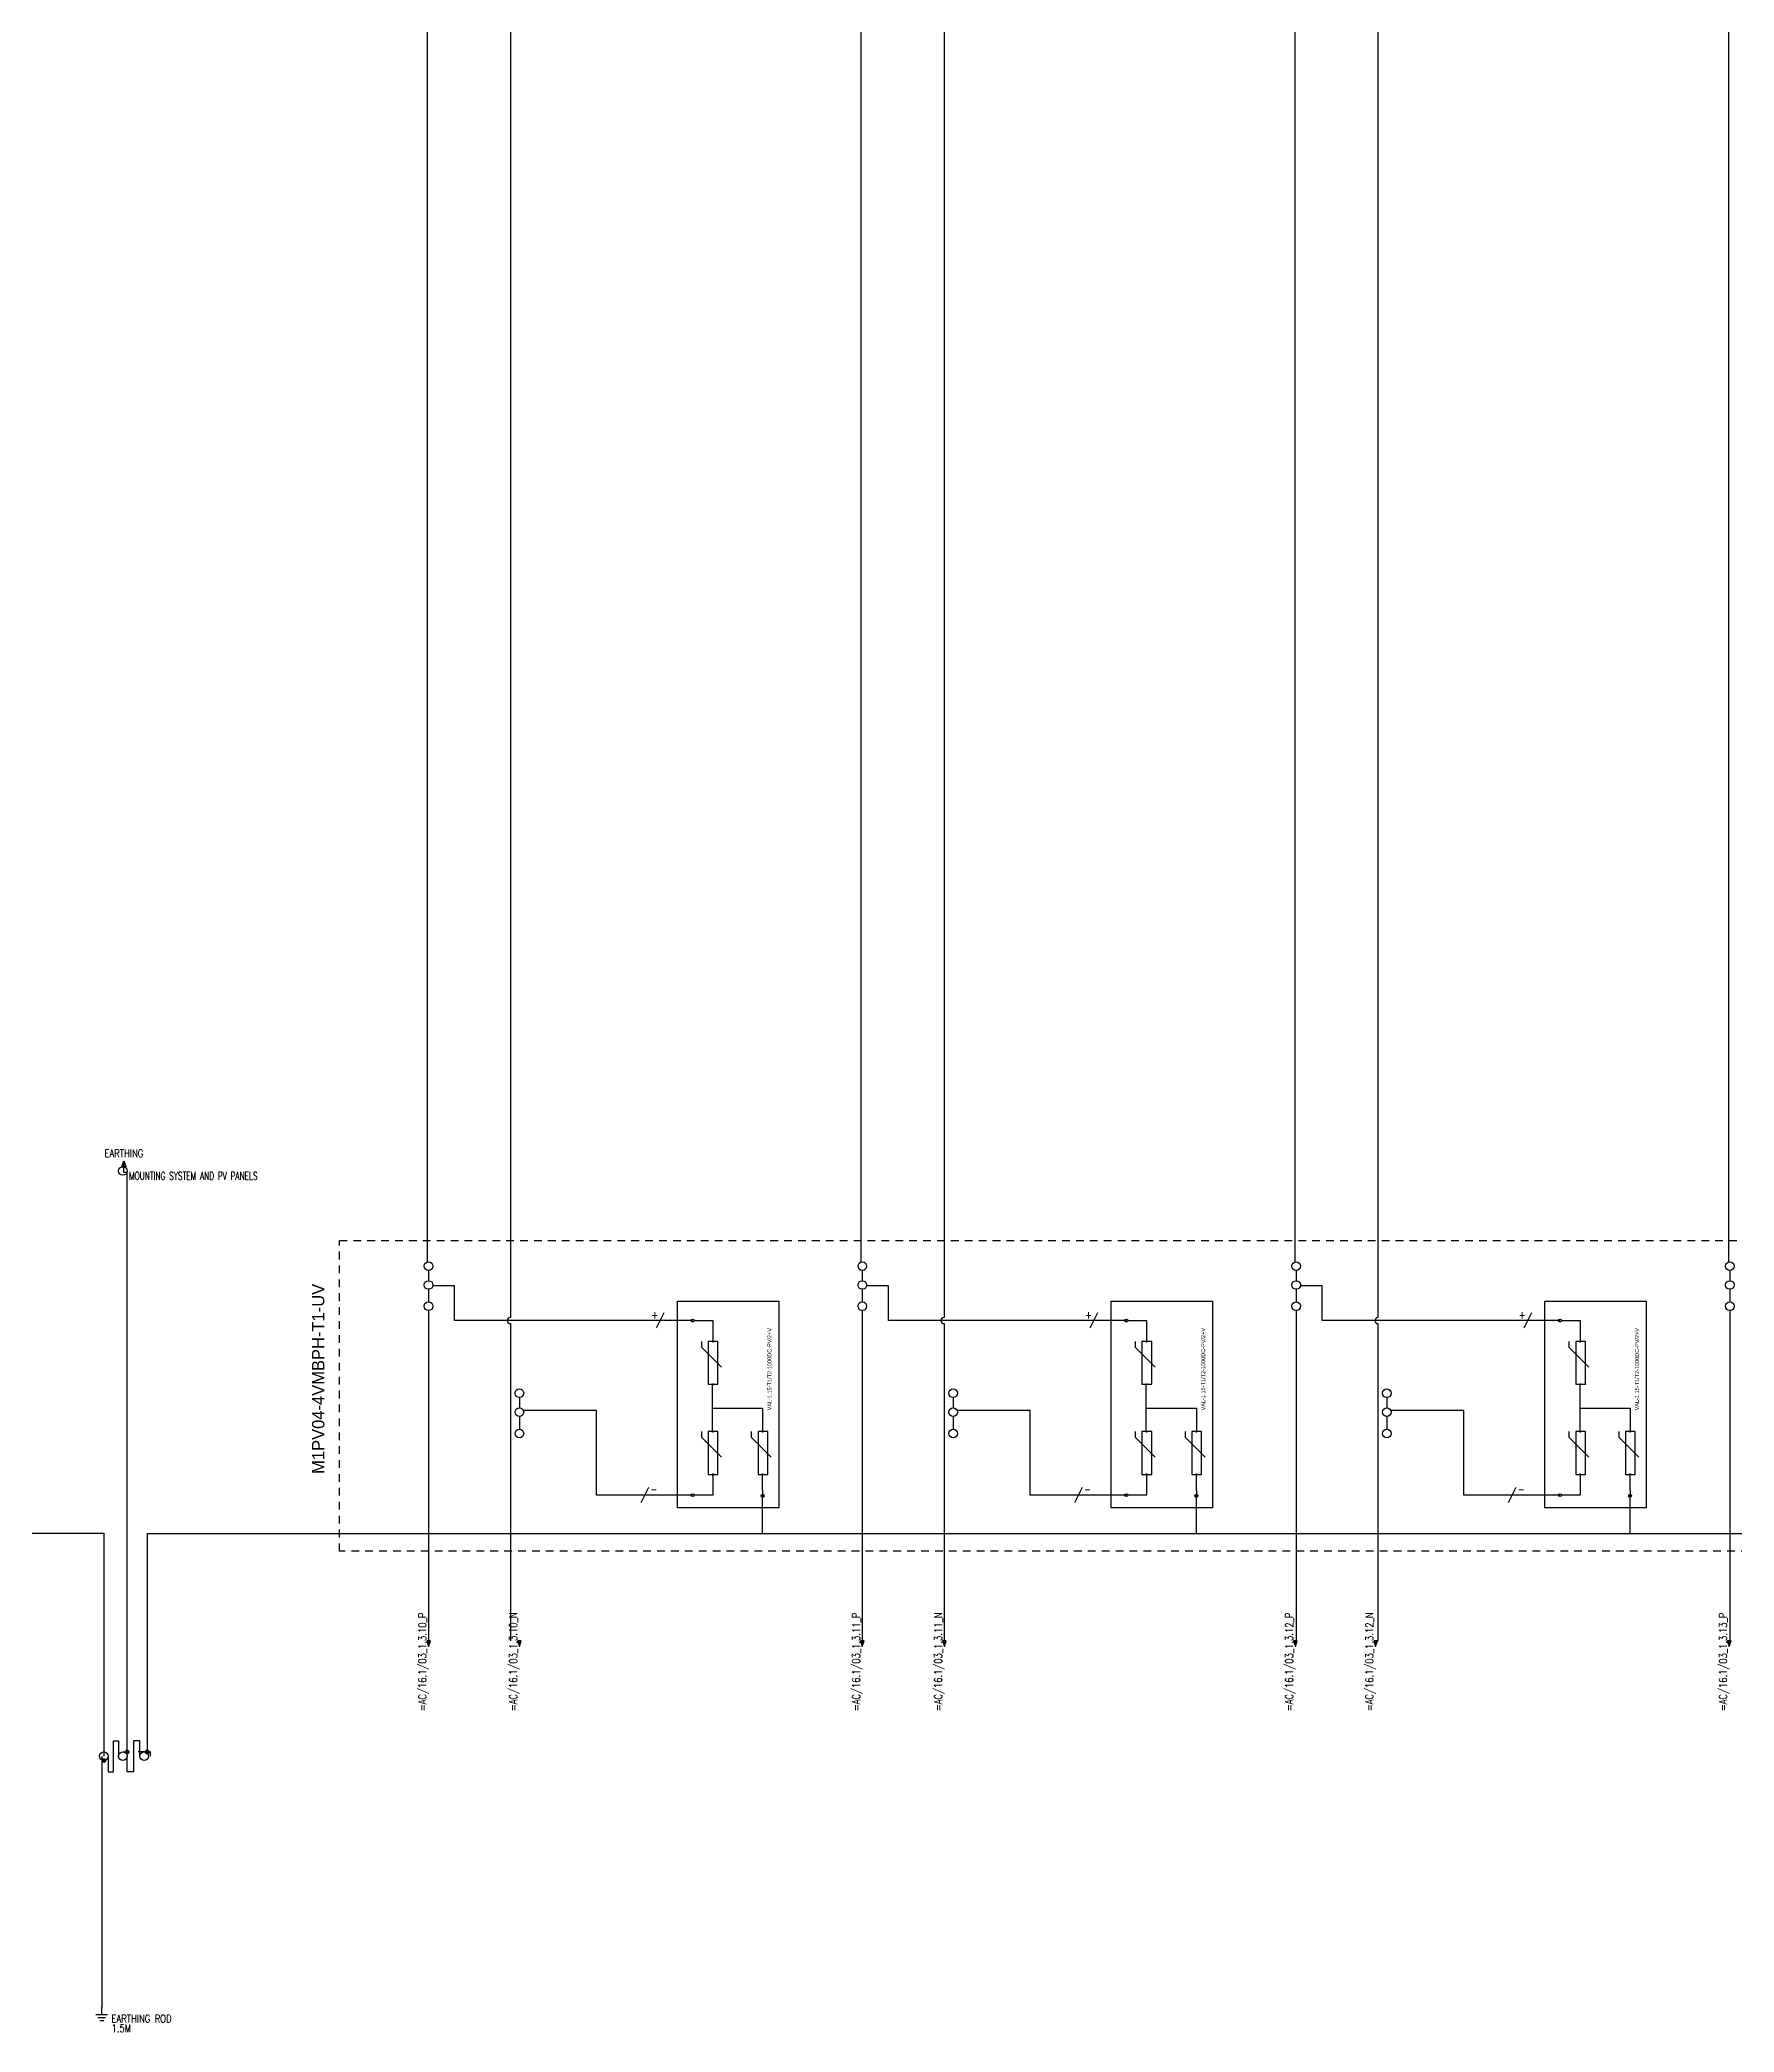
# Model space of a CAD drawing. Header units: inches. Extents: x 3 to 161, y -3 to 114.
# Drawn here: x 81.89 to 109.32, y 21.16 to 53.4 of the extents above; entities that cross this region are included whole.
import ezdxf
from ezdxf.enums import TextEntityAlignment as Align

# ---------------------------------------------------------------- set-up
doc = ezdxf.new("R2010")
doc.units = ezdxf.units.IN
doc.header["$MEASUREMENT"] = 0
doc.linetypes.add('HIDDEN2', pattern=[0.1875, 0.125, -0.0625])
for name, color, linetype in [('DESC', 1, 'Continuous'), ('GRY_20AWG', 9, 'Continuous'), ('LOCBOX', 92, 'HIDDEN2'), ('MISC', 2, 'Continuous'), ('RED_12AWG', 1, 'Continuous'), ('SYMS', 7, 'Continuous'), ('TAGS', 51, 'Continuous'), ('WHT_12AWG', 7, 'Continuous'), ('WIREREF', 61, 'Continuous')]:
    doc.layers.add(name, color=color, linetype=linetype)
doc.styles.add('WD', font='romans.shx')
doc.styles.add('WD_IEC', font='isocp2.shx', dxfattribs={"width": 0.9, "height": 4})

# ---------------------------------------------------------------- blocks, each defined once
blk = doc.blocks.new('HA1S4')
for points in [[(0, 0), (-0.031, 0), (0, -0.094), (0.031, 0), (0, 0)], [(0.016, -0.011), (-0.016, -0.011), (0, -0.058), (0.016, -0.011)]]:
    blk.add_lwpolyline(points)
at = {"style": 'WD', "flags": 1}
for tag, p in [('X2TERM01', (0, 0)), ('SIGCODE', (0.035, -0.083))]:
    blk.add_attdef(tag, p, '', height=0.01, dxfattribs=at)
at = {"style": 'WD', "width": 0.7}
for tag, p in [('XREF', (0.088, -0.062)), ('DESC1', (0.088, 0.113))]:
    blk.add_attdef(tag, p, '', height=0.125, dxfattribs=at)
at = {"style": 'WD', "width": 0.8, "flags": 8}
blk.add_attdef('WIRENO', text='', height=0.125, dxfattribs=at).set_placement((0, -0.259), align=Align.CENTER)
blk = doc.blocks.new('VT0_02')
blk.add_circle((0, 0), 0.0699)
at = {"style": 'WD', "flags": 1}
for tag, p in [('X4TERM01', (-0.07, 0)), ('X2TERM01', (0, 0.07)), ('X1TERM01', (0.07, 0)), ('X8TERM01', (0, -0.07))]:
    blk.add_attdef(tag, p, '', height=0.01, dxfattribs=at)
blk = doc.blocks.new('WDDOT')
for radius in [0.03, 0.0187, 0.00929]:
    blk.add_circle((0, 0), radius)
blk = doc.blocks.new('HA1S2')
for points in [[(0, 0), (-0.031, 0), (0, 0.094), (0.031, 0), (0, 0)], [(-0.016, 0.011), (0.016, 0.011), (0, 0.058), (-0.016, 0.011)]]:
    blk.add_lwpolyline(points)
at = {"style": 'WD', "width": 0.8, "flags": 8}
blk.add_attdef('WIRENO', text='', height=0.125, dxfattribs=at).set_placement((0, 0.153), align=Align.CENTER)
at = {"style": 'WD', "flags": 1}
for tag, p in [('X8TERM01', (0, 0)), ('SIGCODE', (0.026, 0.066))]:
    blk.add_attdef(tag, p, '', height=0.01, dxfattribs=at)
at = {"style": 'WD', "width": 0.7}
for tag, p in [('XREF', (0.084, -0.036)), ('DESC1', (0.084, -0.211))]:
    blk.add_attdef(tag, p, '', height=0.125, dxfattribs=at)
blk = doc.blocks.new('VGND2')
for p, q in [((0, -0.125), (0, 0)), ((0.09375, -0.125), (-0.09375, -0.125)), ((-0.0625, -0.171875), (0.0625, -0.171875)), ((-0.03125, -0.21875), (0.03125, -0.21875))]:
    blk.add_line(p, q)
at = {"style": 'WD', "flags": 1}
for tag in ['ASSYCODE', 'X2TERM01', 'CAT', 'FAMILY', 'MFG']:
    blk.add_attdef(tag, (0, 0), '', height=0.01, dxfattribs=at)
at = {"style": 'WD', "width": 0.8}
for tag, p in [('INST', (0.15625, 0.125)), ('LOC', (0.15625, -0.03125)), ('TAG1', (0.15625, -0.1875)), ('DESC1', (0.15625, -0.34375)), ('DESC2', (0.15625, -0.5))]:
    blk.add_attdef(tag, text='', height=0.125, dxfattribs=at).set_placement(p, align=Align.MIDDLE_LEFT)
blk = doc.blocks.new('HT0_02')
blk.add_circle((0, 0), 0.0699)
at = {"style": 'WD', "flags": 1}
for tag, p in [('X4TERM01', (-0.07, 0)), ('X2TERM01', (0, 0.07)), ('X1TERM01', (0.07, 0)), ('X8TERM01', (0, -0.07))]:
    blk.add_attdef(tag, p, '', height=0.01, dxfattribs=at)
blk = doc.blocks.new('HGND4')
for p, q in [((0, 0), (10, 0)), ((10, -3.8), (10, 3.8)), ((11.2, -2.5), (11.2, 2.5)), ((12.5, -1.2), (12.5, 1.2))]:
    blk.add_line(p, q)
blk.add_circle((10, 0), 5)
at = {"style": 'WD_IEC'}
for tag, p in [('TAG1', (2.5, 4.6)), ('INST', (2.5, 11.6)), ('LOC', (2.5, 8.1))]:
    blk.add_attdef(tag, text='', height=2.5, dxfattribs=at).set_placement(p, align=Align.RIGHT)
at = {"style": 'WD_IEC', "flags": 1}
blk.add_attdef('X4TERM01', (0, 0), '', height=0.32, dxfattribs=at)
blk = doc.blocks.new('VT0_05')
blk.add_lwpolyline([(0.08, -0.06), (0, 0.08), (-0.08, -0.06)], close=True)
at = {"style": 'WD', "flags": 1}
for tag, p in [('X4TERM01', (-0.05, 0)), ('X2TERM01', (0, 0.08)), ('X1TERM01', (0.05, 0)), ('X8TERM01', (0, -0.06))]:
    blk.add_attdef(tag, p, '', height=0.01, dxfattribs=at)
blk = doc.blocks.new('Lightening Surge Arrestor')
at = {"color": 5}
for p, q in [((0.502, 2.919), (0.502, 2.827)), ((0.502, 2.827), (0.826, 2.503)), ((0.502, 1.459), (0.502, 1.367)), ((0.502, 1.367), (0.826, 1.043)), ((1.308, 1.459), (1.308, 1.367)), ((1.308, 1.367), (1.632, 1.043))]:
    blk.add_line(p, q, dxfattribs=at)
for points in [[(0.112, 3.569), (1.754, 3.569), (1.754, 0.222), (0.112, 0.222)], [(0.768, 2.919), (0.611, 2.919), (0.611, 2.225), (0.768, 2.225)], [(0.768, 1.459), (0.611, 1.459), (0.611, 0.765), (0.768, 0.765)], [(1.574, 1.459), (1.417, 1.459), (1.417, 0.765), (1.574, 0.765)]]:
    blk.add_lwpolyline(points, close=True, dxfattribs=at)
at = {"layer": 'GRY_20AWG'}
blk.add_line((1.492, 0.502), (1.492, 0.468), dxfattribs=at)
at = {"layer": 'RED_12AWG'}
for p, q in [((0.382, 3.255), (0.686, 3.255)), ((0.686, 3.255), (0.686, 2.926)), ((0.69, 2.919), (0.684, 2.919)), ((0.681, 1.459), (0.681, 2.226)), ((0.681, 1.835), (1.492, 1.835)), ((1.492, 1.835), (1.492, 1.466)), ((0.69, 1.459), (0.681, 1.459)), ((0.69, 0.435), (0.69, 0.766)), ((1.492, 0.502), (1.492, 0.757)), ((0.381, 0.435), (0.69, 0.435))]:
    blk.add_line(p, q, dxfattribs=at)
at = {"layer": 'SYMS'}
for name, p, xscale, yscale, zscale in [('HT0_02', (0.358, 3.255), 0.3314421991292846, 0.3314421991292846, 0.3314421991292846), ('VT0_05', (0.686, 2.918), 0.1052161047490845, 0.1052161047490845, 0.1052161047490845), ('VT0_05', (0.686, 1.458), 0.1052161047490845, 0.1052161047490845, 0.1052161047490845), ('HT0_02', (0.69, 1.459), 0.01504368401050088, 0.01504368401050088, 0.01504368401050088), ('VT0_05', (1.492, 1.458), 0.1052161047490845, 0.1052161047490845, 0.1052161047490845), ('HT0_02', (0.358, 0.429), 0.3314421991292846, 0.3314421991292846, 0.3314421991292846)]:
    blk.add_blockref(name, p, dxfattribs=dict(at, xscale=xscale, yscale=yscale, zscale=zscale))
at = {"layer": 'SYMS', "xscale": -0.1052161047490845, "yscale": 0.1052161047490845, "zscale": 0.1052161047490845, "rotation": 180}
for p in [(0.686, 2.226), (0.686, 0.766), (1.492, 0.766)]:
    blk.add_blockref('VT0_05', p, dxfattribs=at)
at = {"layer": 'SYMS'}
ref = blk.add_blockref('HGND4', (1.492, 0.468), dxfattribs=dict(at, xscale=0.005, yscale=0.005, zscale=0.005, rotation=270))
ref.add_attrib('TAG1', 'PE', dxfattribs={"layer": 'TAGS', "height": 0.0125, "rotation": 270, "style": 'WD_IEC'}).set_placement((1.515, 0.455), align=Align.RIGHT)
at = {"color": 5, "insert": (1.57, 1.801), "char_height": 0.065, "attachment_point": 1, "rotation": 90}
blk.add_mtext_dynamic_manual_height_columns('VAL-1.15-T1/T2-1000DC-PV/2+V', width=1.87491, gutter_width=0.325, heights=[0], dxfattribs=at)
for tag, p in [('+', (0.447, 3.312)), ('-', (0.457, 0.49))]:
    blk.add_attdef(tag, p, '', height=0.065)
at = {"color": 5}
blk.add_attdef('VAL-1.15-T1/T2-1000DC-PV/2+V', (1.651, 1.798), '', height=0.065, rotation=90, dxfattribs=at)
blk = doc.blocks.new('HW01')
for p, q in [((0.062, 0.125), (-0.062, -0.125)), ((0.031, 0), (-0.031, 0))]:
    blk.add_line(p, q)
at = {"style": 'WD', "width": 0.7, "flags": 1}
for tag, p in [('INST', (0, 0.357)), ('LOC', (0, 0.188)), ('XREF', (0, -0.3)), ('DESC1', (0, -0.456)), ('DESC2', (0, -0.613))]:
    blk.add_attdef(tag, text='', height=0.125, dxfattribs=at).set_placement(p, align=Align.CENTER)
at = {"style": 'WD', "width": 0.8}
blk.add_attdef('TAG1', text='', height=0.125, dxfattribs=at).set_placement((-0.031, 0.031), align=Align.RIGHT)
at = {"style": 'WD', "flags": 1}
for tag, p in [('X4TERM01', (-0.031, 0)), ('X1TERM01', (0.031, 0))]:
    blk.add_attdef(tag, p, '', height=0.0125, dxfattribs=at)
at = {"linetype": 'Continuous', "style": 'WD', "flags": 9}
blk.add_attdef('ASSYCODE', text='', height=0.01, dxfattribs=at).set_placement((0.029, 0.042), align=Align.CENTER)
at = {"style": 'WD'}
for tag, p in [('X2LINK', (0, 0.125)), ('X8LINK', (0, -0.125))]:
    blk.add_attdef(tag, p, '', height=0.01, dxfattribs=at)
at = {"style": 'WD', "flags": 9}
blk.add_attdef('FAMILY', text='', height=0.01, dxfattribs=at).set_placement((0.023, 0.118), align=Align.CENTER)
at = {"style": 'WD', "width": 0.8}
blk.add_attdef('RATING1', (0.094, 0.031), '', height=0.125, dxfattribs=at)
at = {"style": 'WD', "width": 0.8, "flags": 1}
blk.add_attdef('MFG', text='', height=0.0938, dxfattribs=at).set_placement((-0.125, -0.031), align=Align.TOP_RIGHT)
blk.add_attdef('CAT', text='', height=0.0938, dxfattribs=at).set_placement((0.031, -0.031), align=Align.TOP_LEFT)

msp = doc.modelspace()

# ---------------------------------------------------------------- linework, layer by layer
at = {"layer": 'GRY_20AWG'}
for p, q in [((83.249, 35.073), (83.249, 35.165)), ((83.284, 35.073), (83.249, 35.073))]:
    msp.add_line(p, q, dxfattribs=at)
at = {"layer": 'GRY_20AWG', "color": 3}
for p, q in [((83.302, 25.691), (83.302, 35.095)), ((83.624, 29.225), (83.624, 25.691)), ((83.079, 25.372), (83.079, 25.872)), ((83.079, 25.872), (83.162, 25.872)), ((83.162, 25.872), (83.162, 25.622)), ((83.506, 25.872), (83.404, 25.872)), ((83.404, 25.872), (83.404, 25.372)), ((83.506, 25.622), (83.506, 25.872)), ((82.926, 25.552), (82.891, 25.552)), ((82.996, 25.622), (82.996, 25.372)), ((83.232, 25.691), (83.302, 25.691)), ((83.302, 25.372), (83.302, 25.622)), ((83.576, 25.691), (83.482, 25.691)), ((83.682, 25.691), (83.576, 25.691)), ((83.682, 25.622), (83.682, 25.691)), ((82.996, 25.372), (83.079, 25.372)), ((83.404, 25.372), (83.302, 25.372))]:
    msp.add_line(p, q, dxfattribs=at)
at = {"layer": 'LOCBOX', "color": 1}
msp.add_lwpolyline([(86.74, 33.97), (150.957, 33.97), (150.957, 28.94), (86.74, 28.94)], close=True, dxfattribs=at)
at = {"layer": 'RED_12AWG'}
for p, q in [((89.507, 80.521), (89.507, 32.724)), ((96.53, 80.521), (96.53, 32.724)), ((103.552, 80.521), (103.552, 32.724)), ((88.159, 70.105), (88.159, 33.625)), ((95.182, 70.105), (95.182, 33.625)), ((102.205, 70.105), (102.205, 33.625)), ((109.228, 70.105), (109.228, 33.625)), ((88.183, 33.485), (88.183, 33.319)), ((88.604, 33.236), (88.252, 33.236)), ((88.604, 32.674), (88.604, 33.236)), ((95.205, 33.485), (95.205, 33.319)), ((95.627, 33.236), (95.275, 33.236)), ((95.627, 32.674), (95.627, 33.236)), ((102.228, 33.485), (102.228, 33.319)), ((102.649, 33.236), (102.298, 33.236)), ((102.649, 32.674), (102.649, 33.236)), ((109.251, 33.485), (109.251, 33.319)), ((88.183, 33.18), (88.183, 32.975)), ((95.205, 33.18), (95.205, 32.975)), ((102.228, 33.18), (102.228, 32.975)), ((109.251, 33.18), (109.251, 32.975)), ((88.183, 32.835), (88.183, 27.49)), ((91.899, 32.674), (88.604, 32.674)), ((89.507, 32.624), (89.507, 27.49)), ((92.457, 32.674), (91.961, 32.674)), ((95.205, 32.835), (95.205, 27.49)), ((98.921, 32.674), (95.627, 32.674)), ((96.53, 32.624), (96.53, 27.49)), ((99.48, 32.674), (98.984, 32.674)), ((102.228, 32.835), (102.228, 27.49)), ((105.944, 32.674), (102.649, 32.674)), ((103.552, 32.624), (103.552, 27.49)), ((106.503, 32.674), (106.007, 32.674)), ((109.251, 32.835), (109.251, 27.49)), ((89.652, 31.427), (89.652, 31.261)), ((96.674, 31.427), (96.674, 31.261)), ((103.697, 31.427), (103.697, 31.261)), ((89.652, 31.122), (89.652, 30.917)), ((90.901, 31.216), (89.721, 31.216)), ((90.901, 29.848), (90.901, 31.216)), ((96.674, 31.122), (96.674, 30.917)), ((97.923, 31.216), (96.744, 31.216)), ((97.923, 29.848), (97.923, 31.216)), ((103.697, 31.122), (103.697, 30.917)), ((104.946, 31.216), (103.767, 31.216)), ((104.946, 29.848), (104.946, 31.216)), ((91.648, 29.848), (90.901, 29.848)), ((92.457, 29.848), (91.71, 29.848)), ((98.67, 29.848), (97.923, 29.848)), ((99.48, 29.848), (98.733, 29.848)), ((105.693, 29.848), (104.946, 29.848)), ((106.503, 29.848), (105.756, 29.848))]:
    msp.add_line(p, q, dxfattribs=at)
at = {"layer": 'RED_12AWG', "color": 3}
for p, q in [((93.59, 29.225), (93.59, 29.827)), ((100.613, 29.225), (100.613, 29.827)), ((107.636, 29.225), (107.636, 29.827))]:
    msp.add_line(p, q, dxfattribs=at)
at = {"layer": 'WHT_12AWG', "color": 3}
for p, q in [((64.652, 29.232), (82.926, 29.232)), ((82.926, 29.232), (82.926, 25.622)), ((83.624, 29.225), (149.773, 29.225)), ((82.891, 25.622), (82.891, 21.563))]:
    msp.add_line(p, q, dxfattribs=at)
at = {"layer": 'WHT_12AWG'}
for centre in [(89.507, 32.674), (96.53, 32.674), (103.552, 32.674)]:
    msp.add_arc(centre, 0.05, 90, 270, dxfattribs=at)

# ---------------------------------------------------------------- block references
for p in [(92.099, 29.419), (99.122, 29.419), (106.144, 29.419)]:
    msp.add_blockref('Lightening Surge Arrestor', p)
at = {"layer": 'SYMS'}
ref = msp.add_blockref('HA1S2', (83.249, 35.165), dxfattribs=at)
ref.add_attrib('DESC1', 'MOUNTING SYSTEM AND PV PANELS', (83.333, 34.954), dxfattribs={"layer": 'DESC', "height": 0.125, "style": 'WD', "width": 0.7})
ref.add_attrib('WIRENO', 'EARTHING', dxfattribs={"layer": 'WIREREF', "height": 0.125, "style": 'WD', "width": 0.8, "flags": 8}).set_placement((83.249, 35.318), align=Align.CENTER)
at = {"layer": 'SYMS', "rotation": 90}
for p in [(83.232, 35.095), (82.926, 25.622), (83.232, 25.622), (83.576, 25.622)]:
    msp.add_blockref('VT0_02', p, dxfattribs=at)
at = {"layer": 'SYMS'}
for name, p in [('VT0_02', (88.183, 33.555)), ('VT0_02', (95.205, 33.555)), ('VT0_02', (102.228, 33.555)), ('VT0_02', (109.251, 33.555)), ('VT0_02', (88.183, 33.25)), ('VT0_02', (95.205, 33.25)), ('VT0_02', (102.228, 33.25)), ('VT0_02', (109.251, 33.25)), ('VT0_02', (88.183, 32.905)), ('VT0_02', (95.205, 32.905)), ('VT0_02', (102.228, 32.905)), ('VT0_02', (109.251, 32.905)), ('VT0_02', (89.652, 31.497)), ('VT0_02', (96.674, 31.497)), ('VT0_02', (103.697, 31.497)), ('VT0_02', (89.652, 31.192)), ('VT0_02', (96.674, 31.192)), ('VT0_02', (103.697, 31.192)), ('VT0_02', (89.652, 30.847)), ('VT0_02', (96.674, 30.847)), ('VT0_02', (103.697, 30.847)), ('WDDOT', (82.926, 25.552)), ('WDDOT', (83.302, 25.691)), ('WDDOT', (83.624, 25.691))]:
    msp.add_blockref(name, p, dxfattribs=at)
ref = msp.add_blockref('HW01', (91.93, 32.674), dxfattribs=at)
ref.add_attrib('TAG1', '+', dxfattribs={"layer": 'TAGS', "height": 0.125, "style": 'WD', "width": 0.8}).set_placement((91.899, 32.705), align=Align.RIGHT)
ref = msp.add_blockref('HW01', (98.953, 32.674), dxfattribs=at)
ref.add_attrib('TAG1', '+', dxfattribs={"layer": 'TAGS', "height": 0.125, "style": 'WD', "width": 0.8}).set_placement((98.921, 32.705), align=Align.RIGHT)
ref = msp.add_blockref('HW01', (105.975, 32.674), dxfattribs=at)
ref.add_attrib('TAG1', '+', dxfattribs={"layer": 'TAGS', "height": 0.125, "style": 'WD', "width": 0.8}).set_placement((105.944, 32.705), align=Align.RIGHT)
ref = msp.add_blockref('HW01', (91.679, 29.848), dxfattribs=at)
ref.add_attrib('RATING1', '-', (91.773, 29.879), dxfattribs={"layer": 'MISC', "height": 0.125, "style": 'WD', "width": 0.8})
ref = msp.add_blockref('HW01', (98.702, 29.848), dxfattribs=at)
ref.add_attrib('RATING1', '-', (98.795, 29.879), dxfattribs={"layer": 'MISC', "height": 0.125, "style": 'WD', "width": 0.8})
ref = msp.add_blockref('HW01', (105.724, 29.848), dxfattribs=at)
ref.add_attrib('RATING1', '-', (105.818, 29.879), dxfattribs={"layer": 'MISC', "height": 0.125, "style": 'WD', "width": 0.8})
at = {"layer": 'SYMS', "color": 1}
ref = msp.add_blockref('HA1S4', (88.183, 27.49), dxfattribs=at)
ref.add_attrib('WIRENO', '=AC/16.1/03_1.3.10_P', dxfattribs={"layer": 'WIREREF', "color": 1, "height": 0.125, "rotation": 90, "style": 'WD', "width": 0.8, "flags": 8}).set_placement((88.182, 26.352), align=Align.BOTTOM_LEFT)
ref = msp.add_blockref('HA1S4', (89.652, 27.49), dxfattribs=at)
ref.add_attrib('WIRENO', '=AC/16.1/03_1.3.10_N', dxfattribs={"layer": 'WIREREF', "color": 1, "height": 0.125, "rotation": 90, "style": 'WD', "width": 0.8, "flags": 8}).set_placement((89.652, 26.352), align=Align.BOTTOM_LEFT)
ref = msp.add_blockref('HA1S4', (95.205, 27.49), dxfattribs=at)
ref.add_attrib('WIRENO', '=AC/16.1/03_1.3.11_P', dxfattribs={"layer": 'WIREREF', "color": 1, "height": 0.125, "rotation": 90, "style": 'WD', "width": 0.8, "flags": 8}).set_placement((95.205, 26.352), align=Align.BOTTOM_LEFT)
ref = msp.add_blockref('HA1S4', (96.534, 27.49), dxfattribs=at)
ref.add_attrib('WIRENO', '=AC/16.1/03_1.3.11_N', dxfattribs={"layer": 'WIREREF', "color": 1, "height": 0.125, "rotation": 90, "style": 'WD', "width": 0.8, "flags": 8}).set_placement((96.533, 26.352), align=Align.BOTTOM_LEFT)
ref = msp.add_blockref('HA1S4', (102.216, 27.49), dxfattribs=at)
ref.add_attrib('WIRENO', '=AC/16.1/03_1.3.12_P', dxfattribs={"layer": 'WIREREF', "color": 1, "height": 0.125, "rotation": 90, "style": 'WD', "width": 0.8, "flags": 8}).set_placement((102.216, 26.352), align=Align.BOTTOM_LEFT)
ref = msp.add_blockref('HA1S4', (103.516, 27.49), dxfattribs=at)
ref.add_attrib('WIRENO', '=AC/16.1/03_1.3.12_N', dxfattribs={"layer": 'WIREREF', "color": 1, "height": 0.125, "rotation": 90, "style": 'WD', "width": 0.8, "flags": 8}).set_placement((103.515, 26.352), align=Align.BOTTOM_LEFT)
ref = msp.add_blockref('HA1S4', (109.24, 27.49), dxfattribs=at)
ref.add_attrib('WIRENO', '=AC/16.1/03_1.3.13_P', dxfattribs={"layer": 'WIREREF', "color": 1, "height": 0.125, "rotation": 90, "style": 'WD', "width": 0.8, "flags": 8}).set_placement((109.24, 26.352), align=Align.BOTTOM_LEFT)
at = {"layer": 'SYMS'}
ref = msp.add_blockref('VGND2', (82.891, 21.563), dxfattribs=at)
ref.add_attrib('TAG1', 'EARTHING ROD ', dxfattribs={"layer": 'TAGS', "height": 0.125, "style": 'WD', "width": 0.8}).set_placement((83.048, 21.375), align=Align.MIDDLE_LEFT)
ref.add_attrib('DESC1', '1.5M', dxfattribs={"layer": 'DESC', "height": 0.125, "style": 'WD', "width": 0.8}).set_placement((83.048, 21.219), align=Align.MIDDLE_LEFT)

# ---------------------------------------------------------------- texts
at = {"layer": 'LOCBOX', "color": 1}
msp.add_text('M1PV04-4VMBPH-T1-UV', height=0.2, rotation=90, dxfattribs=at).set_placement((86.555, 33.269), align=Align.BOTTOM_RIGHT)

doc.saveas('drawing.dxf')
